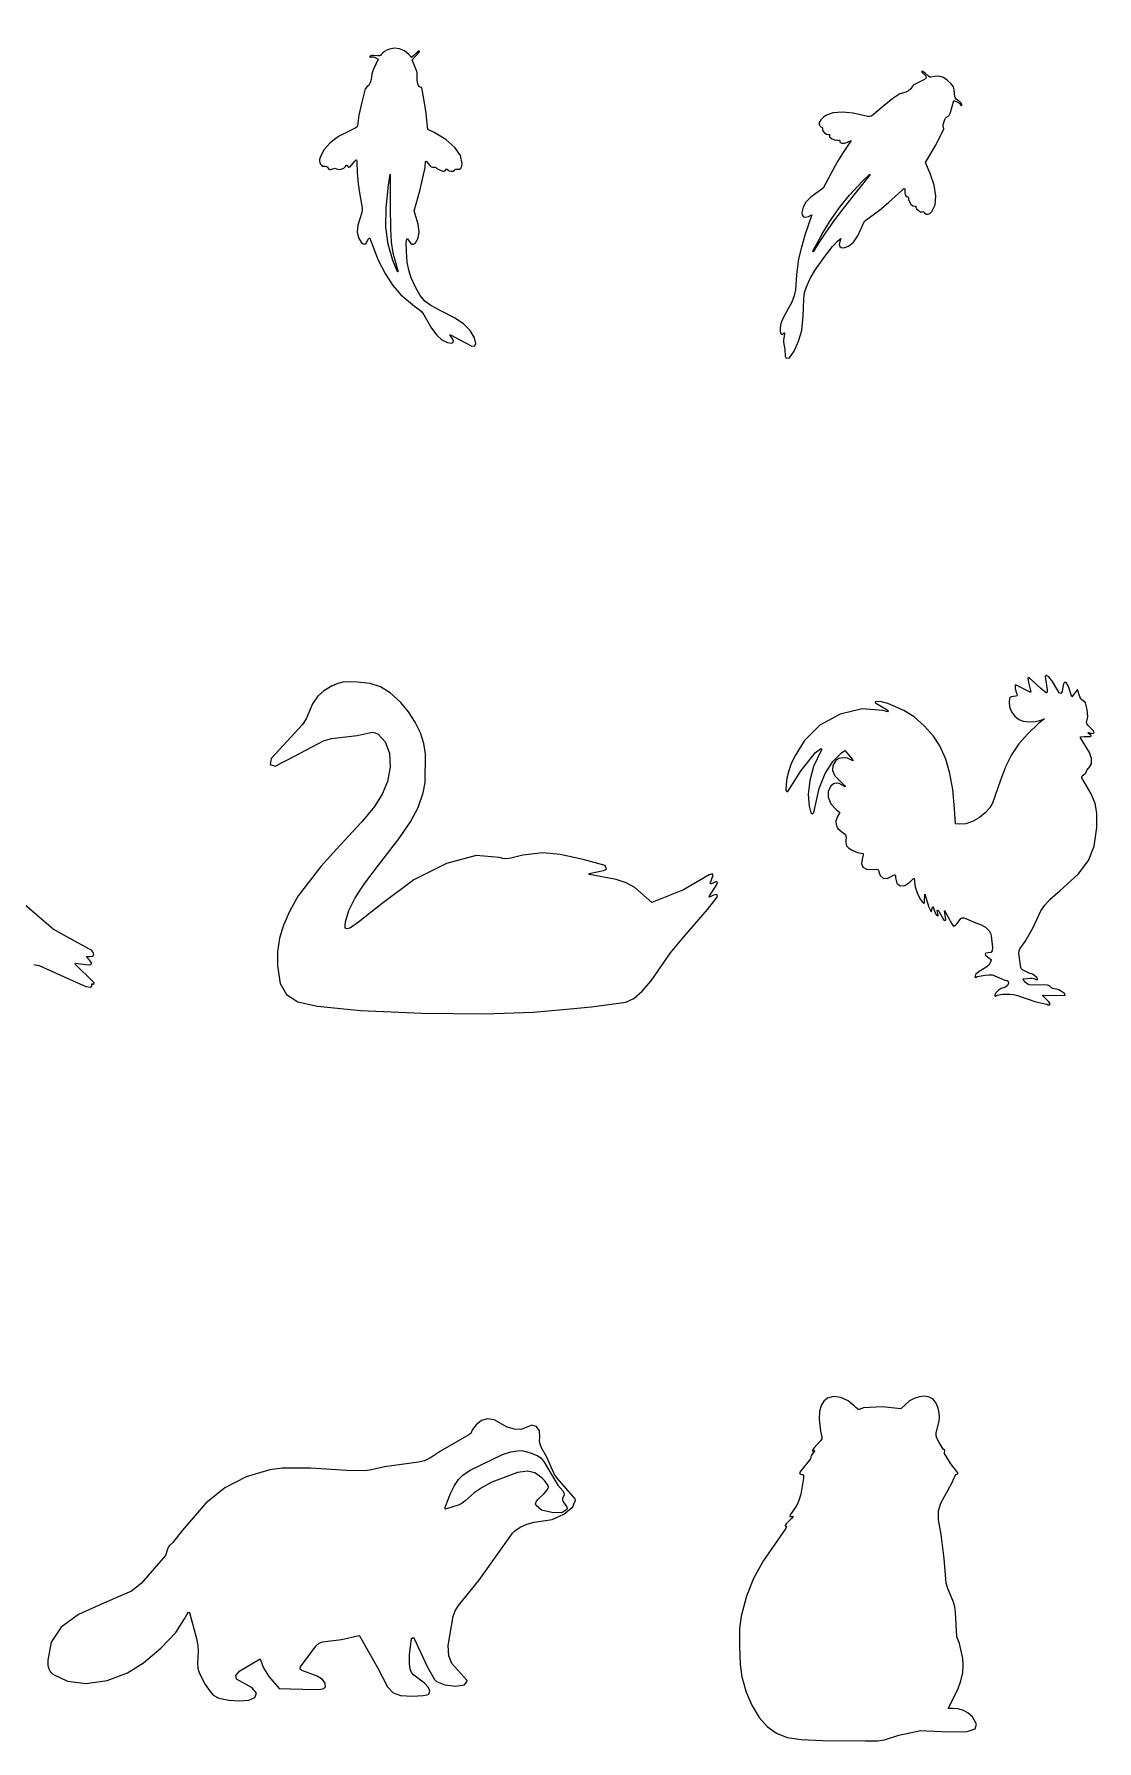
# Model space of a CAD drawing. Header units: millimetres. Extents: x -63086 to 144078, y -129912 to 13382.
# Drawn here: x -55965 to -54866, y -97792 to -96026 of the extents above; entities that cross this region are included whole.
import ezdxf

# ---------------------------------------------------------------- set-up
doc = ezdxf.new("R2010")
doc.units = ezdxf.units.MM
doc.layers.get('0').update_dxf_attribs({"lineweight": 0})
doc.layers.add('展開建具用', color=250, linetype='Continuous', lineweight=9)

# ---------------------------------------------------------------- blocks, each defined once
blk = doc.blocks.new('動物（CAD素材.com）4f4eaedd')
at = {"color": 0, "linetype": 'ByBlock', "lineweight": -2}
for points in [[(248.6, 306.1), (244.9, 301.2), (243.7, 299.1), (243.4, 298), (243, 297.1), (241.2, 295.8), (238.8, 294.3), (211.9, 278.8), (201.4, 272), (195.2, 269), (188.9, 267.4), (153.9, 262.7), (140.5, 259.6), (133.7, 258.7), (114.8, 259.1), (77.1, 261.4), (47.9, 261.4), (35.3, 259.5), (10.7, 252.3), (-11.3, 241), (-31.1, 225.3), (-55.1, 197.2), (-65.3, 184.5), (-68.6, 181.3), (-69.6, 179.9), (-70.4, 178.6), (-70.6, 177.5), (-72.8, 170.9), (-98, 142.1), (-107.9, 134.2), (-135.8, 122.2), (-162.9, 110.1), (-180.8, 96.8), (-191, 81.4), (-194.6, 62.9), (-194.4, 57.2), (-193.6, 53.7), (-192.1, 51.1), (-189.3, 48.4), (-174.3, 41), (-154.8, 38.7), (-133.2, 41.6), (-112.1, 49.5), (-95.4, 60), (-77.6, 75.1), (-62.2, 91.5), (-53, 105.6), (-50.4, 110.3), (-49.3, 112), (-48.6, 112.3), (-48, 111.9), (-40.6, 85.1), (-39.4, 77.9), (-39, 71.6), (-39.7, 59.3), (-39.3, 54.6), (-37.8, 49.8), (-31.7, 37.7), (-25.7, 28.8), (-23.4, 26.5), (-17.5, 23.5), (-7.3, 21.5), (3.7, 20.6), (13.3, 21.3), (19.8, 24.1), (21.2, 28.5), (16.8, 34), (0.8, 43), (-0.1, 46.9), (4, 51.7), (25.1, 64.3), (27.4, 57.4), (28.8, 54.2), (34.2, 45.7), (44.9, 33.3), (81.3, 32.4), (87.6, 32.7), (91, 33.5), (92.7, 35.3), (92.5, 38.9), (89.6, 42.6), (84.1, 46.1), (69.3, 51.6), (67, 53.1), (66.4, 54.2), (66.8, 55.7), (82.6, 77.1), (86.1, 80.3), (89.5, 81.8), (109.4, 84.3), (127.7, 88.2), (128.1, 88), (146.5, 55.3), (156.9, 35), (162.7, 29.1), (170.5, 26.2), (182.8, 25.4), (193.7, 26.1), (197.9, 26.8), (199.6, 27.7), (200.6, 30.6), (199.2, 34.4), (195.3, 38.9), (184, 47.4), (181.6, 50.1), (180.4, 53.4), (179.8, 59.4), (179.6, 68.3), (181.6, 85), (183.3, 86.3), (184.1, 85.8), (198.1, 56.3), (205.5, 42.7), (207.6, 40.7), (216.3, 37.1), (227.3, 36), (236.5, 37.2), (239.4, 40.9), (239, 42.1), (223.4, 59.3), (220.2, 67.3), (219.8, 78), (224.8, 107.8), (226.9, 113.9), (230.4, 119.3), (251.5, 145), (274.4, 177.5), (286.4, 194.2), (288.7, 196.7), (294.1, 200.5), (301.1, 203.5), (308.6, 205.6), (327.4, 208.2), (339.3, 213.8), (348.5, 221.2), (351.4, 228.3), (351, 229.6), (332.3, 250.9), (329.3, 255.6), (321.3, 273.6), (316.2, 282.5), (314.7, 286.1), (314.2, 289.5), (314.5, 293.2), (314.3, 299.9), (311.2, 304.6), (306.1, 305.8), (295.3, 301.5), (288.3, 301.8), (280.7, 303.9), (267.3, 311.4), (260.4, 312.4), (254, 310.6)], [(306.7, 276.6), (312.4, 274.2), (316, 271.6), (319.1, 267.6), (333.3, 243.9), (338.3, 237.9), (339.5, 235.7), (339.6, 233.9), (337.9, 230.1), (337.8, 228.4), (338.5, 226.7), (341.5, 222.9), (342.4, 221.1), (342.8, 219.6), (342.5, 218.5), (337.4, 215.3), (326.9, 215.5), (316.4, 218), (310.7, 222.6), (310.2, 224.5), (310.6, 226.5), (312.4, 228.8), (318.9, 235), (321.2, 237.7), (323, 240.2), (323.4, 241.7), (323, 243.3), (321.4, 245.8), (319.2, 248.7), (316.6, 251.5), (309.5, 256.5), (301.7, 258.3), (291.5, 256.9), (264.8, 246.9), (254.7, 241.5), (246.4, 235.8), (237.2, 227.4), (234.3, 225.3), (231.2, 223.6), (217, 218.8), (216.4, 219.3), (216.5, 220.9), (222, 235.2), (226.1, 243.4), (230.4, 249.8), (234.7, 254.2), (242.5, 259.2), (276, 275.4), (284.4, 278.2), (291, 279.4), (295.5, 279.5), (300, 278.7)]]:
    blk.add_lwpolyline(points, close=True, dxfattribs=at)
blk = doc.blocks.new('動物（CAD素材.com）2e88be38')
at = {"color": 0, "linetype": 'ByBlock', "lineweight": -2}
blk.add_lwpolyline([(-17.1, 354.3), (-20.8, 351.3), (-23.5, 346.7), (-25.1, 340.4), (-25.6, 332.5), (-24.3, 320.1), (-22.7, 314.2), (-22.8, 312.2), (-24.2, 310), (-31, 302.5), (-32.5, 300.6), (-32.7, 299.7), (-32.2, 299.4), (-30.5, 300), (-30.2, 299.8), (-30.3, 299.4), (-32.8, 296.5), (-33.6, 295.2), (-34.1, 293.9), (-34.3, 292.9), (-34.6, 291.7), (-44.5, 279.1), (-45.8, 277.2), (-45.6, 276.3), (-44.5, 275.8), (-42.6, 275.4), (-41.7, 274.2), (-41.7, 271.5), (-44.6, 254.9), (-46.5, 248.3), (-49, 243), (-55.5, 233.6), (-56.1, 232.3), (-55.8, 231.8), (-54.1, 232), (-53, 232.1), (-52.7, 231.6), (-53.8, 230.2), (-59.7, 224.3), (-60.9, 222.7), (-60.8, 222.2), (-60.1, 222), (-59.5, 221.4), (-60.6, 219), (-69.2, 206.7), (-83.3, 186.3), (-93.4, 167.9), (-100.8, 149.5), (-106.3, 128.8), (-107.9, 116.2), (-108.2, 97.4), (-107.5, 78.7), (-105.6, 66.1), (-101, 50.2), (-94.9, 36.1), (-87.7, 24.1), (-79.4, 14.8), (-69.6, 7.7), (-58.7, 3.4), (-44.2, 1.1), (-22.1, 0.2), (22.1, -0.2), (35, 0), (42.1, 0.8), (56.9, 5.8), (79.7, 10.5), (85.5, 10.3), (108.8, 9.1), (127.4, 9.6), (135.7, 12.3), (137.3, 17.1), (132.9, 24.5), (128.7, 28.3), (123.7, 31.1), (118.1, 32.8), (112.3, 33.4), (107.8, 33.4), (117.7, 52.8), (120.9, 61.8), (122.9, 70.5), (123.5, 78.6), (123, 84.9), (119.6, 100.4), (116.9, 107.5), (115.5, 132.9), (114.8, 138.3), (113.3, 143.2), (107.4, 157.5), (105.9, 162.9), (103.8, 188.6), (100.5, 213.4), (98, 228.6), (98, 237.9), (100.3, 245.8), (111.8, 266.4), (114, 272), (115.2, 274.1), (116.3, 275.4), (117.3, 275.8), (117.9, 276.2), (117.9, 277.1), (117, 278.6), (110.6, 286.4), (104, 296.9), (104.1, 298.7), (104.3, 299.3), (104.3, 299.9), (104, 300.4), (102.8, 301.5), (98.5, 308.4), (96.2, 312.8), (95.5, 315.4), (95.6, 318.2), (98.5, 330.7), (99, 335), (98.7, 338.8), (97.6, 343.8), (95.4, 349.2), (92.3, 353.1), (88.2, 355.4), (83.4, 356.2), (77.9, 355.7), (72.8, 354.1), (68, 351.4), (59, 343.1), (39.9, 345.4), (20.4, 344.2), (15.9, 342.6), (15.3, 342.6), (14, 343.4), (12.4, 344.7), (10.7, 346.4), (4.3, 351.7), (-3.2, 355), (-10.7, 355.9)], close=True, dxfattribs=at)
blk = doc.blocks.new('動物（CAD素材.com）d043afba')
at = {"color": 0, "linetype": 'ByBlock', "lineweight": -2}
for points in [[(-34.2, 257.8), (-37, 256.6), (-39.2, 255.3), (-41.1, 253.8), (-42.7, 252), (-43.6, 251.2), (-44.7, 250.8), (-46.3, 250.7), (-51, 251.1), (-52.6, 251), (-53.8, 250.7), (-54.4, 250.2), (-54.6, 249.7), (-54.5, 249.4), (-54, 249.4), (-53, 249.7), (-51.9, 249.9), (-50.7, 249.8), (-49.5, 249.4), (-48.4, 248.8), (-45.9, 247.2), (-50.8, 237.1), (-51.9, 234.2), (-52.5, 231.7), (-53.1, 226.3), (-54.1, 223), (-55.6, 220.2), (-57.2, 218.9), (-59.2, 216.7), (-62.9, 202.8), (-66, 189.4), (-67.2, 178.5), (-68, 177.1), (-69.8, 175.9), (-86.8, 167.2), (-95.6, 160.7), (-101.9, 153.8), (-105.6, 146.7), (-106.5, 143.4), (-106.7, 141.7), (-106.4, 140.4), (-105.5, 138.7), (-104.6, 137.5), (-103.7, 136.8), (-102.7, 136.5), (-100.7, 136.7), (-99.7, 136.4), (-98.8, 135.8), (-96.8, 133.7), (-95.9, 133.3), (-94.8, 133.3), (-91.7, 134.3), (-90.6, 134.5), (-89.7, 134.3), (-89.1, 134), (-87.4, 133.3), (-84.3, 133.7), (-81.3, 134.7), (-79.7, 136.2), (-79, 137.3), (-78.5, 137.5), (-78.1, 137.3), (-77.3, 136.4), (-76.6, 135.7), (-75.9, 135.6), (-75, 136.1), (-69.9, 141.8), (-69.2, 142.8), (-68.6, 143.3), (-68.2, 143.1), (-68, 141.6), (-67.6, 129.7), (-66.5, 118.4), (-65, 107), (-62.6, 93.7), (-62.4, 91.1), (-62.9, 88.6), (-66.8, 75.6), (-67.5, 68.4), (-66.4, 62.6), (-63.5, 57.9), (-61.5, 56.2), (-59.7, 55.9), (-58.2, 56.9), (-55.8, 61.4), (-55.4, 62.1), (-55, 62.2), (-54.7, 62), (-51.6, 54), (-45.8, 39.5), (-38.6, 25.6), (-30.6, 13.3), (-22.3, 3.6), (-8.2, -8.2), (-3.5, -11.6), (-0.8, -14.1), (1.4, -17), (9.4, -31.1), (14.7, -38.1), (20.1, -42.9), (25.7, -45.8), (29.6, -46.6), (31.6, -45.7), (31.9, -43.6), (30, -40.4), (28.7, -38.6), (28.4, -37.9), (28.5, -37.8), (29.7, -38.1), (44.5, -46.2), (50.9, -49.5), (54.2, -49.3), (55.3, -46.8), (53.6, -41.1), (49.1, -33.5), (42.7, -26.9), (33.1, -20.4), (18.8, -12.9), (8.7, -7.6), (2.4, -2.9), (-2.4, 2.9), (-7.3, 11.4), (-11.7, 21), (-14.3, 29.1), (-15.8, 37.5), (-16.6, 48.5), (-16.9, 57.6), (-16.4, 61.4), (-15.4, 61.6), (-12.6, 56.9), (-11, 55.8), (-9.2, 56), (-7.2, 57.5), (-4.5, 62.1), (-3.6, 68.8), (-4.4, 76.8), (-8.8, 90.5), (-5.3, 102.4), (-2.5, 112.5), (0.3, 124.4), (2.6, 135.4), (3.2, 141.6), (3.5, 141.8), (4.2, 141.3), (7.7, 137.2), (9, 136.1), (10.2, 135.6), (11.2, 135.5), (12, 135.6), (12.8, 135.5), (13.6, 135.1), (14.8, 134.1), (16, 133.4), (17.4, 132.7), (20.8, 131.6), (22, 131.5), (22.8, 131.8), (23.6, 132.6), (24.3, 133.5), (24.8, 133.7), (25.3, 133.5), (26.1, 132.7), (27.5, 131.7), (29.6, 131.3), (31.6, 131.6), (33, 132.6), (33.6, 133.1), (34.4, 133.5), (35.3, 133.6), (36.1, 133.5), (38.1, 133.5), (39.7, 134.5), (40.8, 136.5), (41.1, 139.4), (39.1, 147.7), (33.3, 156.1), (24.1, 164.1), (11.9, 171.3), (5.3, 174.6), (3.4, 193.7), (0.6, 210), (-0.9, 218), (-1, 218.1), (-1.3, 218.1), (-2.3, 218.2), (-3.7, 219.1), (-4.9, 221.9), (-5.6, 225.6), (-5.4, 231.1), (-5.7, 233.4), (-6.5, 236.2), (-10.7, 246.7), (-3.3, 254.8), (-3.1, 255.6), (-3.5, 255.8), (-11.3, 249.2), (-14.2, 252.2), (-18.6, 255.9), (-23.7, 258.1), (-29.1, 258.8)], [(-33.4, 95), (-33.2, 71.9), (-32.4, 57.9), (-30.7, 46.9), (-25.6, 28.3), (-25.3, 27.4), (-25.6, 27.2), (-26.6, 29), (-30.8, 38.9), (-35.7, 56), (-38, 73.7), (-37.8, 93.5), (-35.3, 117), (-33.5, 128.2), (-33.5, 128.2), (-33.5, 128.2), (-33.4, 118.5), (-33.4, 107.7)]]:
    blk.add_lwpolyline(points, close=True, dxfattribs=at)
blk = doc.blocks.new('動物（CAD素材.com）5f6184bc')
at = {"color": 0, "linetype": 'ByBlock', "lineweight": -2}
for points in [[(-38.314322, 267.417324), (-39.687867, 266.463822), (-42.595876, 263.815545), (-45.019581, 260.939853), (-46.165729, 260.184818), (-47.609927, 259.939185), (-51.867913, 260.230491), (-53.605811, 260.191139), (-55.096612, 260.017339), (-55.988512, 259.705131), (-56.397868, 259.313747), (-56.298663, 259.021446), (-55.470703, 258.852879), (-49.898958, 258.460942), (-48.533616, 257.195976), (-48.675475, 254.793817), (-53.478763, 243.518636), (-53.915932, 241.616355), (-53.295059, 238.486853), (-53.911809, 235.321114), (-55.168394, 232.187939), (-58.855365, 227.025271), (-61.22553, 218.701948), (-63.688393, 207.477531), (-66.742874, 190.719039), (-67.664798, 189.30129), (-69.412217, 188.081722), (-83.391714, 180.901356), (-92.33987, 174.546822), (-99.347314, 167.903826), (-103.214718, 161.83301), (-104.360086, 158.025998), (-104.644503, 154.194916), (-104.091649, 151.059497), (-102.710902, 149.400048), (-101.866732, 149.04622), (-100.925566, 148.834186), (-100.031782, 148.783939), (-98.743458, 149.014348), (-98.144981, 148.856009), (-97.636816, 148.471201), (-97.298887, 147.918749), (-96.103991, 146.813895), (-93.462445, 146.373543), (-90.647269, 146.592855), (-88.83846, 147.561278), (-88.217084, 148.138974), (-87.88846, 148.261278), (-87.694675, 148.103877), (-87.63846, 147.561278), (-86.682949, 146.419293), (-83.864162, 146.345291), (-80.553078, 147.185702), (-78.157719, 148.75111), (-76.907126, 149.922171), (-76.146136, 150.355072), (-75.620677, 150.259244), (-75.21801, 149.707986), (-74.146322, 148.956503), (-72.500263, 149.448896), (-70.524994, 151.323447), (-68.751781, 154.131926), (-66.849003, 157.840823), (-65.187256, 141.882136), (-63.741048, 131.987264), (-60.062323, 112.630023), (-57.54652, 101.398768), (-61.678944, 86.198917), (-62.236264, 78.905848), (-61.191689, 72.927435), (-58.562489, 67.991825), (-56.442648, 65.97162), (-54.442758, 65.47094), (-52.566859, 66.456375), (-50.826838, 68.985624), (-48.967438, 72.60997), (-45.244539, 61.735624), (-41.446025, 51.748152), (-36.259082, 40.025952), (-30.785546, 28.856354), (-21.895661, 14.628158), (-12.661628, 2.212355), (-9.801585, -3.388216), (-7.67093, -10.184519), (-3.935236, -28.400239), (-2.093339, -34.284655), (0.022984, -38.422053), (2.570658, -41.07264), (4.554167, -42.336527), (5.59939, -42.519823), (6.200012, -41.957332), (6.563165, -39.574526), (6.90666, -39.4899), (7.515318, -40.247464), (9.745365, -44.201944), (11.028697, -45.966648), (12.345807, -47.479762), (18.156366, -52.636492), (22.865124, -57.390284), (24.191399, -58.409507), (24.910515, -58.638722), (27.309, -56.240616), (26.534605, -47.622403), (23.652449, -36.748259), (19.020086, -26.15545), (10.651666, -13.812165), (0, 0), (-3.633543, 5.85867), (-5.990557, 11.787909), (-8.285318, 20.756033), (-10.027003, 31.471087), (-11.258219, 46.413134), (-11.844508, 60.975792), (-11.183095, 68.975047), (-10.458359, 72.838222), (-9.090235, 69.584416), (-7.645064, 66.975189), (-6.034322, 65.804998), (-4.201954, 65.949047), (-2.076343, 67.419634), (0.8526, 71.972175), (2.021145, 78.356045), (1.384766, 86.269276), (-2.573742, 100.766789), (-2.779563, 102.706031), (-2.574244, 104.005835), (1.481952, 120.982317), (3.763964, 133.161399), (6.401654, 151.437784), (6.988742, 154.270075), (7.608622, 154.708858), (8.325464, 154.221143), (9.810841, 152.073389), (12.027713, 150.276553), (14.058361, 149.442371), (15.076313, 150.014687), (15.419865, 150.291285), (16.013715, 150.197863), (16.852529, 149.680924), (17.867222, 148.764687), (20.03108, 147.243305), (22.696262, 146.444228), (25.239556, 146.496405), (27.048672, 147.44841), (27.593102, 147.898255), (28.040313, 148.035543), (28.434361, 147.888045), (28.807689, 147.44841), (30.146438, 146.549634), (32.882058, 146.381491), (35.56328, 146.777332), (36.69338, 147.783655), (37.063578, 148.328624), (37.649927, 148.675893), (38.417042, 148.791672), (39.305695, 148.665631), (41.37906, 148.643263), (43.001705, 149.630274), (44.025497, 151.636362), (44.36154, 154.523561), (42.576814, 161.903008), (37.275644, 169.518994), (28.844747, 176.923692), (17.678705, 183.654588), (6.736264, 189.251784), (3.865813, 208.815764), (1.61371, 219.085813), (-0.806478, 228.342134), (-2.142984, 229.361278), (-2.765506, 229.639915), (-3.598837, 230.713709), (-4.460841, 232.201991), (-6.080075, 236.409621), (-6.400375, 238.033295), (-6.299128, 239.295452), (-5.344247, 241.824963), (-5.461886, 243.430965), (-6.228167, 245.762531), (-11.44852, 257.231841), (-7.355786, 258.558474), (-5.927186, 258.754627), (-4.548318, 258.793909), (-2.258956, 258.389629), (-1.853525, 258.460866), (-1.798703, 258.719935), (-2.301763, 259.338537), (-3.059713, 259.831643), (-4.309246, 260.14082), (-5.906239, 260.264547), (-10.27512, 260.06971), (-11.835684, 260.381615), (-13.191532, 261.250204), (-17.895038, 265.905744), (-19.455202, 267.121654), (-20.737244, 267.912361), (-24.484507, 269.087594), (-29.622439, 269.350917), (-34.716644, 268.801162)], [(-28.93984, 119.111278), (-28.583107, 100.590239), (-27.813986, 83.572707), (-26.643717, 68.144198), (-25.071963, 54.437209), (-23.804036, 44.147311), (-24.065117, 44.085888), (-24.735395, 45.861278), (-28.622806, 65.392007), (-30.51433, 78.654725), (-32.243669, 98.432875), (-32.257357, 113.225768), (-30.989999, 132.453346), (-29.844225, 142.903119), (-29.317815, 143.361278), (-29.240778, 143.28545), (-29.026859, 128.409952)]]:
    blk.add_lwpolyline(points, close=True, dxfattribs=at)

msp = doc.modelspace()

# ---------------------------------------------------------------- linework, layer by layer
at = {"layer": '展開建具用', "ltscale": 10}
for points in [[(-54919.1799, -96690.6619), (-54917.2103, -96704.4417), (-54917.1503, -96706.4959), (-54917.3963, -96707.3587), (-54918.0843, -96707.5032), (-54923.6294, -96703.1142), (-54936.2059, -96691.7551), (-54936.8178, -96691.7939), (-54937.0456, -96692.4274), (-54936.3283, -96696.7841), (-54933.9893, -96706.4283), (-54934.1317, -96706.8745), (-54934.5684, -96706.9595), (-54949.3037, -96699.4177), (-54949.8578, -96699.2894), (-54950.3674, -96699.8349), (-54950.0601, -96702.7299), (-54949.4251, -96705.9259), (-54948.5093, -96708.6242), (-54948.2661, -96709.7338), (-54948.6124, -96710.4592), (-54949.6652, -96710.9216), (-54954.4486, -96711.6296), (-54955.6336, -96712.354), (-54956.2431, -96713.7261), (-54956.5669, -96716.8394), (-54956.0733, -96721.8893), (-54953.9925, -96727.0453), (-54950.6637, -96731.6143), (-54946.5, -96734.9393), (-54941.9752, -96736.6647), (-54935.8288, -96737.4028), (-54929.3461, -96737.1447), (-54923.7299, -96735.8282), (-54919.8299, -96734.4405), (-54925.83, -96738.9959), (-54937.3799, -96750.0645), (-54946.3828, -96760.3989), (-54953.9159, -96771.5698), (-54960.1661, -96783.9141), (-54965.3307, -96797.763), (-54973.5776, -96821.7021), (-54976.4658, -96826.3407), (-54981.0956, -96831.4482), (-54987.2963, -96836.5205), (-54994.3245, -96840.4535), (-55001.3408, -96842.8578), (-55007.4779, -96843.3295), (-55012.1299, -96842.9394), (-55013.0122, -96827.3394), (-55014.7868, -96807.5094), (-55017.7343, -96790.8494), (-55022.0882, -96776.1589), (-55028.1096, -96762.3394), (-55034.5906, -96752.3168), (-55044.0838, -96741.8087), (-55054.8995, -96732.4084), (-55065.4299, -96725.7411), (-55082.1435, -96718.4457), (-55088.5591, -96716.6612), (-55093.0126, -96716.4429), (-55094.8079, -96716.8449), (-55094.9862, -96717.4546), (-55093.8454, -96718.4448), (-55082.5748, -96725.0937), (-55081.4476, -96726.3866), (-55081.9423, -96726.9873), (-55087.212, -96725.7363), (-55108.4678, -96724.0777), (-55131.2303, -96729.4621), (-55152.2259, -96740.8743), (-55168.3108, -96756.8644), (-55178.2868, -96773.0706), (-55182.223, -96781.5023), (-55184.8842, -96789.067), (-55186.3762, -96795.579), (-55187.1943, -96802.2985), (-55187.3821, -96808.1155), (-55186.3299, -96809.6492), (-55185.5725, -96809.4324), (-55171.7621, -96787.888), (-55156.6591, -96769.3152), (-55151.6919, -96765.4888), (-55150.7116, -96765.2588), (-55150.3806, -96765.6972), (-55150.9908, -96767.2692), (-55158.8552, -96783.8437), (-55162.7095, -96798.286), (-55164.3137, -96812.5384), (-55163.2661, -96824.6392), (-55161.5649, -96831.5589), (-55160.0084, -96832.588), (-55158.4968, -96831.2072), (-55152.9435, -96806.3617), (-55146.7468, -96790.927), (-55138.8865, -96778.3613), (-55129.7792, -96769.513), (-55126.5285, -96767.1742), (-55118.4335, -96776.6086), (-55117.7571, -96777.6906), (-55118.0024, -96777.9222), (-55119.6592, -96776.9644), (-55123.7763, -96775.1792), (-55128.4502, -96774.6968), (-55132.7829, -96775.5391), (-55135.9039, -96777.6144), (-55139.0511, -96782.7024), (-55139.3933, -96787.754), (-55136.7309, -96793.2555), (-55126.7937, -96803.4919), (-55125.9749, -96804.5059), (-55126.1782, -96804.7213), (-55132.4725, -96801.4026), (-55135.4389, -96800.8634), (-55138.0636, -96801.6551), (-55140.889, -96803.8803), (-55143.7308, -96809.0338), (-55143.7266, -96815.4265), (-55140.806, -96822.1297), (-55135.3798, -96828.0833), (-55131.5604, -96831.2394), (-55134.0303, -96835.4333), (-55135.7104, -96839.7855), (-55135.5799, -96843.8883), (-55133.5595, -96847.6919), (-55129.7064, -96851.1662), (-55126.9047, -96853.2615), (-55125.6457, -96854.7424), (-55125.2088, -96856.3537), (-55125.5637, -96860.5015), (-55125.4597, -96862.4511), (-55125.1273, -96864.2785), (-55124.594, -96865.663), (-55122.446, -96868.0752), (-55118.0708, -96870.7064), (-55113.2533, -96872.7887), (-55107.8908, -96873.6297), (-55107.3277, -96874.1753), (-55107.3594, -96875.2698), (-55108.3135, -96878.2226), (-55109.3459, -96883.9695), (-55107.8807, -96887.8761), (-55103.944, -96889.9548), (-55097.4154, -96890.1087), (-55093.8032, -96889.8411), (-55092.316, -96890.0887), (-55091.5675, -96890.8872), (-55091.2407, -96892.5897), (-55089.8782, -96896.5816), (-55086.7241, -96899.0915), (-55082.5249, -96899.4548), (-55078.3534, -96897.5807), (-55075.9953, -96895.9715), (-55074.7708, -96895.8125), (-55074.0655, -96896.6171), (-55073.8799, -96898.9248), (-55072.6214, -96904.2641), (-55069.2242, -96907.1445), (-55064.4301, -96906.8577), (-55059.3799, -96903.3894), (-55055.2755, -96899.6152), (-55054.9299, -96899.4894), (-55054.7131, -96899.6642), (-55054.4195, -96901.8641), (-55054.3799, -96903.3406), (-55053.7444, -96908.0171), (-55051.6435, -96914.3632), (-55048.9905, -96920.3557), (-55046.5527, -96923.564), (-55044.9016, -96924.951), (-55044.3055, -96924.9108), (-55043.98, -96924.1629), (-55043.7474, -96915.7394), (-55039.5385, -96929.0492), (-55036.9892, -96933.9394), (-55035.5778, -96928.5405), (-55035.3048, -96928.419), (-55035.0321, -96928.7601), (-55033.8582, -96933.2763), (-55033.1207, -96934.97), (-55032.2798, -96936.4183), (-55031.4646, -96937.3266), (-55030.3981, -96938.1249), (-55030.0183, -96938.0372), (-55029.9264, -96937.4543), (-55030.932, -96932.5898), (-55030.3598, -96932.1841), (-55029.1794, -96933.3011), (-55024.4651, -96941.9846), (-55022.9452, -96943.1425), (-55022.0651, -96942.4362), (-55023.3105, -96932.6394), (-55015.8023, -96946.5), (-55014.3221, -96948.5154), (-55013.5672, -96948.8805), (-55012.8293, -96948.6148), (-55011.6437, -96947.5403), (-55010.3267, -96946.0701), (-55006.5908, -96941.077), (-55004.9431, -96940.0902), (-55002.9364, -96940.2934), (-54990.9296, -96945.523), (-54986.1397, -96947.1995), (-54981.0741, -96950.0076), (-54979.1992, -96951.4804), (-54977.1433, -96953.707), (-54975.8744, -96955.924), (-54975.0614, -96958.8251), (-54973.7845, -96970.9604), (-54974.1486, -96974.4645), (-54975.5202, -96976.107), (-54978.0559, -96976.5946), (-54980.6714, -96976.6746), (-54981.4152, -96977.5319), (-54980.7735, -96978.9511), (-54975.8804, -96982.9066), (-54975.2156, -96983.9751), (-54975.3038, -96985.1832), (-54976.3818, -96987.406), (-54977.5769, -96989.005), (-54979.6686, -96990.9019), (-54982.1997, -96992.7652), (-54987.3837, -96995.7741), (-54989.5757, -96997.3769), (-54991.1925, -96998.9057), (-54991.7777, -97000.0683), (-54991.9146, -97001.1842), (-54991.7266, -97001.6947), (-54991.2821, -97001.8), (-54989.3833, -97000.9462), (-54981.3125, -96999.4609), (-54977.1036, -96999.1245), (-54974.1261, -96999.3045), (-54971.3325, -97000.0797), (-54960.9587, -97004.6242), (-54959.2957, -97004.8837), (-54958.5878, -97005.1633), (-54957.9695, -97005.5753), (-54957.5465, -97006.0625), (-54957.2811, -97007.8318), (-54958.2996, -97010.0842), (-54960.0588, -97011.9497), (-54964.5737, -97013.2451), (-54967.7507, -97015.3402), (-54970.4015, -97017.8983), (-54971.1799, -97019.9929), (-54971.0998, -97020.8922), (-54970.8098, -97021.2467), (-54970.3288, -97021.2069), (-54969.537, -97020.6442), (-54968.4543, -97020.0958), (-54963.212, -97019.1926), (-54955.727, -97019.0285), (-54951.8718, -97019.5562), (-54947.7103, -97020.7138), (-54928.6979, -97027.2744), (-54917.5527, -97029.6659), (-54916.2549, -97030.108), (-54914.6081, -97030.2123), (-54914.0921, -97029.2607), (-54915.3577, -97026.967), (-54922.3548, -97020.1092), (-54898.7018, -97020.4999), (-54898.3793, -97020.1587), (-54899.1556, -97018.5315), (-54902.2809, -97016.3087), (-54905.8113, -97014.4508), (-54909.8564, -97013.7213), (-54911.2779, -97013.2211), (-54912.5367, -97012.4855), (-54914.7952, -97010.4584), (-54916.8066, -97009.8242), (-54920.0533, -97009.5769), (-54932.6284, -97009.7801), (-54935.7349, -97009.4627), (-54937.8444, -97008.5657), (-54939.9741, -97006.7455), (-54941.0644, -97005.4888), (-54941.7816, -97004.4201), (-54942.0503, -97003.6894), (-54941.8315, -97003.4016), (-54934.4814, -97002.6371), (-54932.5331, -97002.7517), (-54930.7591, -97003.0592), (-54928.5281, -97003.9708), (-54927.7178, -97004.1498), (-54927.1885, -97004.0585), (-54926.9799, -97003.7366), (-54927.4797, -97002.3913), (-54929.387, -97000.4468), (-54931.5473, -96998.7549), (-54933.0575, -96998.2894), (-54935.0722, -96997.8658), (-54942.6796, -96993.9781), (-54944.0955, -96992.6414), (-54944.4773, -96991.7239), (-54946.2807, -96977.1333), (-54946.1102, -96974.3808), (-54945.2959, -96972.2656), (-54939.8296, -96964.7928), (-54931.7322, -96950.124), (-54923.6908, -96932.9426), (-54919.6836, -96927.0277), (-54913.9379, -96921.0327), (-54903.5812, -96912.0183), (-54885.0832, -96894.9863), (-54874.4271, -96881.0466), (-54868.6192, -96866.2244), (-54865.8853, -96846.8394), (-54865.6865, -96832.0728), (-54867.2827, -96821.9142), (-54871.4486, -96811.8817), (-54881.2067, -96795.3845), (-54881.3331, -96794.352), (-54880.8006, -96793.4436), (-54878.0735, -96791.2812), (-54877.1334, -96790.2735), (-54876.4769, -96789.3038), (-54876.096, -96787.7852), (-54875.4709, -96786.7408), (-54874.5799, -96785.6286), (-54873.526, -96784.6092), (-54871.3361, -96780.8831), (-54871.2548, -96775.5488), (-54873.3059, -96769.0947), (-54882.6099, -96754.1175), (-54882.7799, -96753.5079), (-54882.4919, -96753.1444), (-54878.9722, -96752.6301), (-54872.6428, -96752.4878), (-54871.6907, -96752.2162), (-54871.6248, -96751.6929), (-54874.7506, -96749.0559), (-54874.7806, -96748.7784), (-54874.4649, -96748.6657), (-54872.0549, -96749.2098), (-54869.3947, -96749.4067), (-54868.6019, -96748.4119), (-54869.5832, -96746.3529), (-54875.0604, -96740.9125), (-54876.1797, -96739.3634), (-54876.5337, -96738.0967), (-54874.9163, -96732.2847), (-54875.6652, -96724.7575), (-54877.5756, -96717.705), (-54880.2688, -96715.2428), (-54881.2087, -96714.6706), (-54882.2628, -96713.287), (-54883.2525, -96711.4485), (-54885.6066, -96704.081), (-54891.5368, -96711.5182), (-54894.8844, -96701.0497), (-54897.4592, -96696.9493), (-54899.4, -96696.8659), (-54900.6938, -96699.3912), (-54901.7035, -96706.2303), (-54903.1041, -96708.1057), (-54904.8701, -96707.6275), (-54911.5246, -96695.9151), (-54915.3702, -96690.9676), (-54917.879, -96689.5902)], [(-55657.0265, -96700.3408), (-55665.4469, -96705.3273), (-55672.024, -96711.3421), (-55677.1119, -96718.8151), (-55683.7694, -96734.4299), (-55687.5599, -96740.3473), (-55703.3422, -96757.5729), (-55720.117, -96775.2872), (-55721.0239, -96781.6898), (-55715.9156, -96783.4421), (-55695.9448, -96772.8235), (-55665.8691, -96756.9972), (-55657.5131, -96754.554), (-55630.8816, -96751.7237), (-55618.7557, -96748.6908), (-55615.1161, -96748.2423), (-55612.3488, -96748.7475), (-55609.2796, -96750.3267), (-55601.991, -96758.1957), (-55597.7035, -96769.9996), (-55596.8634, -96784.2705), (-55599.6866, -96799.3318), (-55605.0351, -96812.3544), (-55613.0763, -96825.1382), (-55626.1168, -96841.043), (-55648.8327, -96865.5568), (-55668.6999, -96887.0829), (-55692.0523, -96917.553), (-55700.7554, -96933.0674), (-55707.2937, -96947.8598), (-55711.3997, -96961.3745), (-55713.3997, -96974.9164), (-55713.5717, -96989.7669), (-55710.7853, -97008.1507), (-55704.2064, -97019.6932), (-55692.2619, -97026.9452), (-55671.9448, -97031.593), (-55627.7004, -97036.134), (-55563.9881, -97038.8595), (-55498.9187, -97039.6016), (-55448.9448, -97037.6665), (-55418.0595, -97035.1687), (-55388.537, -97032.2901), (-55352.9448, -97027.4532), (-55344.9448, -97023.6771), (-55336.1444, -97016.1102), (-55327.0165, -97005.3887), (-55306.9143, -96976.3135), (-55292.8731, -96959.8515), (-55268.4199, -96931.6634), (-55258.4067, -96918.7595), (-55258.5625, -96916.4456), (-55259.2416, -96916.1916), (-55260.5775, -96916.3967), (-55262.2163, -96916.9216), (-55266.4955, -96918.9718), (-55266.9399, -96918.6298), (-55266.459, -96917.3911), (-55259.1373, -96906.2901), (-55258.1971, -96903.5419), (-55259.1532, -96902.708), (-55262.2481, -96903.8923), (-55264.7972, -96905.193), (-55265.5737, -96905.1838), (-55265.8117, -96904.6012), (-55262.7688, -96896.1157), (-55263.798, -96894.7183), (-55266.8638, -96895.5895), (-55293.3924, -96911.4026), (-55325.9938, -96924.1943), (-55343.86, -96908.8115), (-55352.7609, -96903.8622), (-55362.9473, -96900.423), (-55390.4795, -96895.4732), (-55391.3248, -96895.0167), (-55391.2281, -96894.5582), (-55389.3168, -96893.9143), (-55376.3177, -96891.2166), (-55373.7715, -96890.3912), (-55372.9332, -96889.7112), (-55374.3402, -96886.0506), (-55397.2365, -96879.8439), (-55420.975, -96874.7668), (-55438.9448, -96873.1255), (-55459.5436, -96875.2315), (-55471.9558, -96878.3429), (-55476.538, -96879.0391), (-55480.3077, -96878.9009), (-55484.1353, -96877.9633), (-55507.9378, -96875.8074), (-55538.6087, -96884.0901), (-55572.2639, -96901.05), (-55605.3154, -96925.3478), (-55629.5196, -96944.856), (-55637.8471, -96950.6448), (-55641.455, -96951.73), (-55642.7861, -96951.2949), (-55643.5064, -96950.1811), (-55643.6076, -96948.0509), (-55643.0468, -96944.23), (-55639.6164, -96932.6794), (-55633.0872, -96919.6138), (-55623.1443, -96904.3097), (-55609.0304, -96885.73), (-55587.9737, -96858.6506), (-55575.7096, -96840.7744), (-55568.0303, -96826.1468), (-55562.7037, -96810.9123), (-55560.8312, -96800.2102), (-55560.4683, -96770.9735), (-55562.0646, -96759.9593), (-55565.5525, -96748.8957), (-55570.9339, -96737.7207), (-55577.856, -96727.0754), (-55585.9498, -96717.592), (-55596.9185, -96707.5948), (-55606.7657, -96701.4007), (-55617.4501, -96697.8984), (-55630.9448, -96696.2812), (-55639.9927, -96696.0619), (-55645.8921, -96696.5149), (-55650.9818, -96697.8151)]]:
    msp.add_lwpolyline(points, close=True, dxfattribs=at)
msp.add_lwpolyline([(-55965.5247, -96988.3357), (-55960.0039, -96989.4405), (-55938.1157, -96999.4178), (-55911.6367, -97011.175), (-55906.4997, -97012.0199), (-55905.2807, -97010.2598), (-55905.6009, -97009.2465), (-55905.5862, -97008.6306), (-55905.2908, -97008.4209), (-55904.7732, -97008.5799), (-55904.1955, -97008.8267), (-55903.7065, -97008.8036), (-55903.383, -97008.5203), (-55903.2628, -97008.0306), (-55903.6106, -97007.1208), (-55922.989, -96987.761), (-55922.9806, -96987.2888), (-55922.4615, -96987.0923), (-55908.8888, -96988.9609), (-55906.3185, -96988.413), (-55905.8926, -96986.8465), (-55907.9979, -96983.9619), (-55911.4349, -96980.3034), (-55907.3488, -96980.3034), (-55904.6164, -96979.8042), (-55903.3864, -96978.3792), (-55903.7857, -96976.2856), (-55905.9366, -96973.8295), (-55907.8327, -96972.4769), (-55927.7088, -96961.9353), (-55945.5299, -96951.9901), (-55964.7542, -96935.2883), (-55985.7681, -96917.0974)], dxfattribs=at)

# ---------------------------------------------------------------- block references
for name, p in [('動物（CAD素材.com）d043afba', (-55563.3863, -96299.3245)), ('動物（CAD素材.com）2e88be38', (-55127.4152, -97791.3706)), ('動物（CAD素材.com）4f4eaedd', (-55756.5498, -97770.8506))]:
    msp.add_blockref(name, p, dxfattribs=at)
at = {"layer": '展開建具用', "ltscale": 10, "rotation": 320.3758827716919}
msp.add_blockref('動物（CAD素材.com）5f6184bc', (-55169.0548, -96300.3185), dxfattribs=at)

doc.saveas('drawing.dxf')
